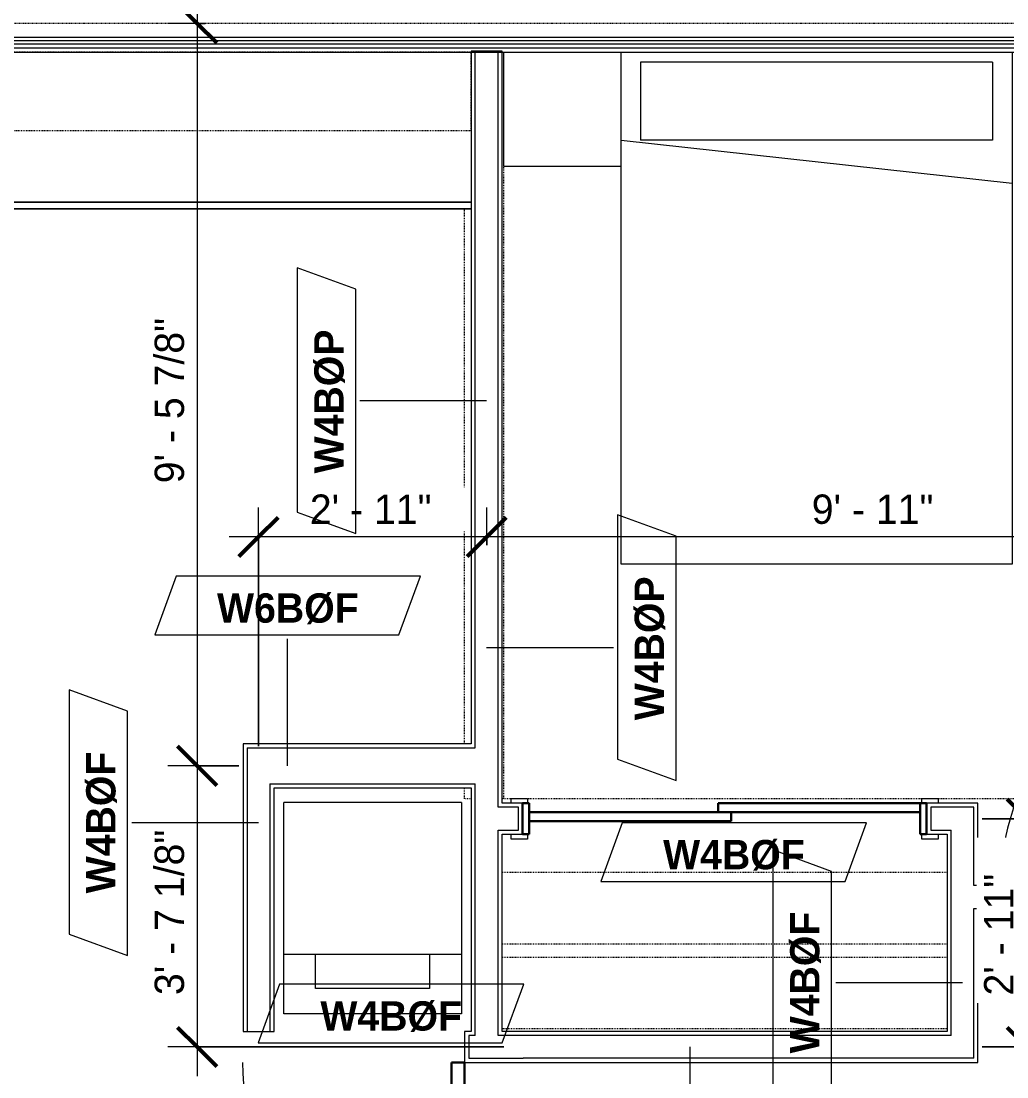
# Model space of a CAD drawing. Header units: inches. Extents: x -4010 to -1872, y 9846 to 12241.
# Drawn here: x -3750.1 to -3598.9, y 10388.6 to 10550.5 of the extents above; entities that cross this region are included whole.
import ezdxf

# ---------------------------------------------------------------- set-up
doc = ezdxf.new("R2010")
doc.units = ezdxf.units.IN
doc.header["$MEASUREMENT"] = 0
doc.linetypes.add('Dash', pattern=[0.25, 0.125, -0.125])
doc.linetypes.add('Dash 3_32_', pattern=[0.1875, 0.09375, -0.09375])
for name, color, linetype, lineweight in [('0-1', 7, 'Continuous', 5), ('A-ANNO-DIMS', 211, 'Continuous', 9), ('A-ANNO-DIMS-48', 211, 'Continuous', 9), ('A-DETL-1', 90, 'Dash 3_32_', 18), ('A-DOOR-3', 31, 'Continuous', 9), ('A-DOOR-4', 31, 'Continuous', 30), ('A-DOOR-FRAM-3', 31, 'Continuous', 30), ('A-WALL', 113, 'Continuous', 18), ('A-WALL-2', 250, 'Continuous', 18), ('A-WALL-3', 113, 'Continuous', 9), ('A-WALL-IDEN', 211, 'Continuous', 9), ('I-FURN', 30, 'Continuous', 9), ('I-FURN-HDLN', 30, 'Dash', 9), ('I-WALL-3', 7, 'Continuous', 9), ('P-SANR-FIXT', 6, 'Continuous', 9), ('Q-CASE', 31, 'Continuous', 9), ('Q-CASE-HDLN', 31, 'Dash', 9)]:
    doc.layers.add(name, color=color, linetype=linetype, lineweight=lineweight)
doc.styles.add('Century Gothic', font='ufonts.com_century-gothic.ttf', dxfattribs={"height": 4.5})
doc.styles.add('Century Gothic_B', font='GOTHICB.TTF', dxfattribs={"height": 4.5})
doc.dimstyles.new('OD_1__HACK_2', dxfattribs={"dimscale": 12, "dimtxt": 4.698757, "dimasz": 0.5, "dimexe": 0.375, "dimexo": 0.25, "dimgap": 0.0625, "dimtad": 1, "dimdec": 4, "dimrnd": 0.0625, "dimzin": 3, "dimdsep": 46, "dimlunit": 4, "dimtxsty": 'Century Gothic', "dimblk1": 'OBLIQUE', "dimblk2": 'OBLIQUE', "dimsah": 1, "dimcen": 0.09, "dimdle": 0.375, "dimazin": 0, "dimtfac": 1, "dimtdec": 4, "dimtix": 1, "dimtmove": 0, "dimatfit": 3, "dimfxl": 1, "dimtvp": 1, "dimtfill": 1, "dimfrac": 2, "dimtolj": 1, "dimtzin": 0, "dimarcsym": 2})

# ---------------------------------------------------------------- blocks, each defined once
blk = doc.blocks.new('CTR - 1st Phase - Common Walls_rvt-1-UNITS PLANS - 3RD FLOOR')
at = {"layer": 'A-WALL-2'}
for p, q in [((-3487.3, 10548), (-3852.47, 10548)), ((-3487.3, 10547.5), (-3852.47, 10547.5)), ((-3487.3, 10547), (-3852.47, 10547)), ((-3487.3, 10546.38), (-3852.47, 10546.38))]:
    blk.add_line(p, q, dxfattribs=at)
at = {"layer": 'I-WALL-3'}
blk.add_line((-3852.47, 10545.75), (-3523.42, 10545.75), dxfattribs=at)
blk = doc.blocks.new('OD_CW_Base Cabinet - OD_CW_Base Cabinet-3857770-UNITS PLANS - 3RD FLOOR')
at = {"layer": 'Q-CASE'}
for p, q in [((0.74, 1), (171.54, 1)), ((171.54, 1), (0.74, 1)), ((0.74, 0), (171.54, 0)), ((171.54, 0), (0.74, 0))]:
    blk.add_line(p, q, dxfattribs=at)
blk = doc.blocks.new('OD_CW_Upper Cabinet - OD_CW_Upper Cabinet-3856842-UNITS PLANS - 3RD FLOOR')
at = {"layer": 'Q-CASE-HDLN'}
for p, q in [((171.54, 24), (0.74, 24)), ((0.74, 24), (0.74, 12)), ((171.54, 12), (171.54, 24)), ((0.74, 12), (171.54, 12))]:
    blk.add_line(p, q, dxfattribs=at)
blk = doc.blocks.new('SLIDING - FLUSH - 5-0 x 6-8-3203586-UNITS PLANS - 3RD FLOOR')
at = {"layer": 'A-DOOR-3'}
for p, q in [((-32.75, 3.25), (-30.25, 3.25)), ((-32.75, 2.5), (-32.75, 3.25)), ((-30.25, 3.25), (-30.25, 2.5)), ((30.25, 3.25), (32.75, 3.25)), ((30.25, 2.5), (30.25, 3.25)), ((32.75, 3.25), (32.75, 2.5)), ((-30.25, 2.5), (-32.75, 2.5)), ((32.75, 2.5), (30.25, 2.5)), ((-32.75, -2.25), (-30.25, -2.25)), ((-32.75, -3), (-32.75, -2.25)), ((-30.25, -3), (-32.75, -3)), ((-30.25, -2.25), (-30.25, -3)), ((30.25, -2.25), (32.75, -2.25)), ((30.25, -3), (30.25, -2.25)), ((32.75, -3), (30.25, -3)), ((32.75, -2.25), (32.75, -3))]:
    blk.add_line(p, q, dxfattribs=at)
at = {"layer": 'A-DOOR-4'}
for p, q in [((-1, -0.88), (-1, 0.5)), ((-1, 0.5), (30, 0.5)), ((30, 0.5), (30, -0.88)), ((-30, -2.25), (-30, -0.88)), ((-30, -0.88), (1, -0.88)), ((30, -0.88), (-1, -0.88)), ((1, -0.88), (1, -2.25)), ((1, -2.25), (-30, -2.25))]:
    blk.add_line(p, q, dxfattribs=at)
at = {"layer": 'A-DOOR-FRAM-3'}
for p, q in [((-31, -2.25), (-31, 2.5)), ((-31, 2.5), (-30, 2.5)), ((-30, 2.5), (-30, -2.25)), ((30, 2.5), (31, 2.5)), ((30, -2.25), (30, 2.5)), ((31, 2.5), (31, -2.25)), ((-30, -2.25), (-31, -2.25)), ((31, -2.25), (30, -2.25))]:
    blk.add_line(p, q, dxfattribs=at)
blk = doc.blocks.new('SWING - SINGLE - FLUSH - 2-10 x 6-8 - PRIVACY-3199407-UNITS PLANS - 3RD FLOOR')
at = {"layer": 'A-DOOR-3'}
blk.add_arc((17, 2.37), 34.07, 93.3657, 180, dxfattribs=at)
at = {"layer": 'A-DOOR-4'}
for p, q in [((15, 2.37), (15, 36.38)), ((17, 36.38), (15, 36.38)), ((17, 2.37), (17, 36.38)), ((17, 2.37), (15, 2.37))]:
    blk.add_line(p, q, dxfattribs=at)
at = {"layer": 'A-DOOR-FRAM-3'}
for p, q in [((-17, 3.37), (-20, 3.37)), ((-20, 3.37), (-20, 2.37)), ((-17, 2.37), (-17, 3.37)), ((20, 3.37), (17, 3.37)), ((17, 3.37), (17, 2.37)), ((20, 2.37), (20, 3.37)), ((-20, 2.37), (-17, 2.37)), ((17, 2.37), (20, 2.37)), ((-17, -2.38), (-20, -2.38)), ((-20, -2.38), (-20, -3.38)), ((-17, -3.38), (-17, -2.38)), ((20, -2.38), (17, -2.38)), ((17, -2.38), (17, -3.38)), ((20, -3.38), (20, -2.38)), ((-20, -3.38), (-17, -3.38)), ((17, -3.38), (20, -3.38))]:
    blk.add_line(p, q, dxfattribs=at)
blk = doc.blocks.new('OD_CW_Closet - OD_CW_Closet-3786599-UNITS PLANS - 3RD FLOOR')
at = {"layer": 'Q-CASE-HDLN'}
for p, q in [((0.74, -24), (0.74, 0)), ((0.74, 0), (68.99, 0)), ((68.99, 0), (68.99, -24)), ((0.74, -11), (68.99, -11)), ((0.74, -13), (68.99, -13)), ((68.99, -24), (0.74, -24))]:
    blk.add_line(p, q, dxfattribs=at)
blk = doc.blocks.new('SWING - SINGLE - FLUSH - 34_ x 80_ - OFFSET PIVOT DOOR AT WASHER_DRYER-3630089-UNITS PLANS - 3RD FLOOR')
at = {"layer": 'A-DOOR-3'}
blk.add_arc((17, -2.37), 34.07, 180, 266.6343, dxfattribs=at)
at = {"layer": 'A-DOOR-4'}
for p, q in [((15, -2.37), (15, -36.38)), ((17, -2.37), (15, -2.37)), ((17, -2.37), (17, -36.38)), ((17, -36.38), (15, -36.38))]:
    blk.add_line(p, q, dxfattribs=at)
blk = doc.blocks.new('Bed-Standard - Queen 60_ x 79_-V81-UNITS PLANS - 3RD FLOOR')
at = {"layer": 'I-FURN'}
for p, q in [((-19.31, 41.3), (40.69, 41.3)), ((-19.31, -37.2), (-19.31, 41.3)), ((40.69, 41.3), (40.69, -37.2)), ((40.69, -23.7), (-19.31, -17.13)), ((-16.31, -23.7), (37.69, -23.7)), ((-16.31, -35.7), (-16.31, -23.7)), ((37.69, -35.7), (37.69, -23.7)), ((-16.31, -35.7), (37.69, -35.7))]:
    blk.add_line(p, q, dxfattribs=at)
at = {"layer": 'I-FURN-HDLN'}
for p, q in [((-55.31, 77.3), (-7.94, 77.3)), ((-5.44, 77.3), (55.06, 77.3)), ((57.56, 77.3), (58.94, 77.3)), ((58.69, 77.3), (58.69, -37.2)), ((63.69, 77.3), (64.69, 77.3)), ((64.69, 77.3), (64.69, 75.61)), ((64.69, 68.86), (64.69, -13.2)), ((-55.31, 17.36), (-55.31, 51.36))]:
    blk.add_line(p, q, dxfattribs=at)
blk = doc.blocks.new('Stacked Washer and Dryer - 26_x25_ - Private-1352637-UNITS PLANS - 3RD FLOOR')
at = {"layer": 'P-SANR-FIXT'}
for p, q in [((0, 13.625), (32.4375, 13.625)), ((0, 13.625), (0, -13.625)), ((23.34375, 13.625), (23.34375, -13.625)), ((32.4375, 13.625), (32.4375, -13.625)), ((23.34375, 8.75), (28.53125, 8.75)), ((28.53125, 8.75), (28.53125, -8.75)), ((28.53125, -8.75), (23.34375, -8.75)), ((32.4375, -13.625), (0, -13.625))]:
    blk.add_line(p, q, dxfattribs=at)
blk = doc.blocks.new('Table-Night Stand - 18_ x 18_ x 24_-V44-UNITS PLANS - 3RD FLOOR')
at = {"layer": 'I-FURN'}
for p, q in [((0.15, 0), (18.15, 0)), ((18.15, 0), (18.15, -17.5))]:
    blk.add_line(p, q, dxfattribs=at)
blk = doc.blocks.new('DIMBLOCK169-UNITS PLANS - 3RD FLOOR')
at = {"layer": 'A-ANNO-DIMS-48'}
for p, q in [((-3678.67, 10470.16), (-3678.67, 10475.91)), ((-3559.67, 10470.16), (-3559.67, 10475.91)), ((-3559.67, 10471.41), (-3678.67, 10471.41)), ((-3678.67, 10471.41), (-3678.67, 10470.16)), ((-3559.67, 10471.41), (-3559.67, 10470.16))]:
    blk.add_line(p, q, dxfattribs=at)
at = {"layer": 'A-ANNO-DIMS-48', "lineweight": 50}
for p, q in [((-3678.67, 10471.41), (-3675.67, 10474.41)), ((-3559.67, 10471.41), (-3556.67, 10474.41)), ((-3678.67, 10471.41), (-3681.67, 10468.41)), ((-3559.67, 10471.41), (-3562.67, 10468.41))]:
    blk.add_line(p, q, dxfattribs=at)
at = {"layer": 'A-ANNO-DIMS-48', "color": 0, "insert": (-3628.8, 10477.92), "char_height": 4.5, "width": 23.091, "attachment_point": 1, "line_spacing_factor": 0.984502, "style": 'Century Gothic', "bg_fill": 3, "box_fill_scale": 1.25, "bg_fill_color": 256, "bg_fill_true_color": 13158600, "bg_fill_transparency": 0}
blk.add_mtext('9\' - 11"', dxfattribs=at)
blk = doc.blocks.new('_Oblique')
at = {"color": 0, "linetype": 'ByBlock', "lineweight": -2}
blk.add_line((-0.5, -0.5), (0.5, 0.5), dxfattribs=at)
blk = doc.blocks.new('DIMBLOCK170-UNITS PLANS - 3RD FLOOR')
at = {"layer": 'A-ANNO-DIMS-48'}
for p, q in [((-3713.67, 10439.31), (-3713.67, 10475.91)), ((-3678.67, 10470.16), (-3678.67, 10475.91)), ((-3678.67, 10471.41), (-3718.17, 10471.41)), ((-3713.67, 10471.41), (-3713.67, 10439.31)), ((-3678.67, 10471.41), (-3678.67, 10470.16))]:
    blk.add_line(p, q, dxfattribs=at)
at = {"layer": 'A-ANNO-DIMS-48', "lineweight": 50}
for p, q in [((-3713.67, 10471.41), (-3710.67, 10474.41)), ((-3678.67, 10471.41), (-3675.67, 10474.41)), ((-3713.67, 10471.41), (-3716.67, 10468.41)), ((-3678.67, 10471.41), (-3681.67, 10468.41))]:
    blk.add_line(p, q, dxfattribs=at)
at = {"layer": 'A-ANNO-DIMS-48', "color": 0, "insert": (-3705.8, 10477.92), "char_height": 4.5, "width": 23.091, "attachment_point": 1, "line_spacing_factor": 0.984502, "style": 'Century Gothic', "bg_fill": 3, "box_fill_scale": 1.25, "bg_fill_color": 256, "bg_fill_true_color": 13158600, "bg_fill_transparency": 0}
blk.add_mtext('2\' - 11"', dxfattribs=at)
blk = doc.blocks.new('DIMBLOCK171-UNITS PLANS - 3RD FLOOR')
at = {"layer": 'A-ANNO-DIMS-48'}
for p, q in [((-3595.84, 10432.69), (-3595.84, 10388.69)), ((-3602.67, 10428.19), (-3591.34, 10428.19)), ((-3595.84, 10428.19), (-3602.67, 10428.19)), ((-3602.67, 10393.19), (-3591.34, 10393.19)), ((-3595.84, 10393.19), (-3602.67, 10393.19))]:
    blk.add_line(p, q, dxfattribs=at)
at = {"layer": 'A-ANNO-DIMS-48', "lineweight": 50}
for p, q in [((-3595.84, 10428.19), (-3598.84, 10431.19)), ((-3595.84, 10428.19), (-3592.84, 10425.19)), ((-3595.84, 10393.19), (-3598.84, 10396.19)), ((-3595.84, 10393.19), (-3592.84, 10390.19))]:
    blk.add_line(p, q, dxfattribs=at)
at = {"layer": 'A-ANNO-DIMS-48', "color": 0, "insert": (-3602.36, 10401.07), "char_height": 4.5, "width": 23.091, "attachment_point": 1, "rotation": 90, "line_spacing_factor": 0.984502, "style": 'Century Gothic', "bg_fill": 3, "box_fill_scale": 1.25, "bg_fill_color": 256, "bg_fill_true_color": 13158600, "bg_fill_transparency": 0}
blk.add_mtext('2\' - 11"', dxfattribs=at)
blk = doc.blocks.new('DIMBLOCK172-UNITS PLANS - 3RD FLOOR')
at = {"layer": 'A-ANNO-DIMS-48'}
for p, q in [((-3723.09, 10554.69), (-3723.09, 10436.31)), ((-3721.85, 10550.19), (-3727.59, 10550.19)), ((-3723.09, 10550.19), (-3721.85, 10550.19)), ((-3716.67, 10436.31), (-3727.59, 10436.31)), ((-3723.09, 10436.31), (-3716.67, 10436.31))]:
    blk.add_line(p, q, dxfattribs=at)
at = {"layer": 'A-ANNO-DIMS-48', "lineweight": 50}
for p, q in [((-3723.09, 10550.19), (-3726.09, 10553.19)), ((-3723.09, 10550.19), (-3720.09, 10547.19)), ((-3723.09, 10436.31), (-3726.09, 10439.31)), ((-3723.09, 10436.31), (-3720.09, 10433.31))]:
    blk.add_line(p, q, dxfattribs=at)
at = {"layer": 'A-ANNO-DIMS-48', "color": 0, "insert": (-3729.61, 10479.64), "char_height": 4.5, "width": 32.6676, "attachment_point": 1, "rotation": 90, "line_spacing_factor": 0.984502, "style": 'Century Gothic', "bg_fill": 3, "box_fill_scale": 1.25, "bg_fill_color": 256, "bg_fill_true_color": 13158600, "bg_fill_transparency": 0}
blk.add_mtext('9\' - 5 7/8"', dxfattribs=at)
blk = doc.blocks.new('DIMBLOCK173-UNITS PLANS - 3RD FLOOR')
at = {"layer": 'A-ANNO-DIMS-48', "lineweight": 50}
for p, q in [((-3723.09, 10436.31), (-3726.09, 10439.31)), ((-3723.09, 10436.31), (-3720.09, 10433.31)), ((-3723.09, 10393.19), (-3726.09, 10396.19)), ((-3723.09, 10393.19), (-3720.09, 10390.19))]:
    blk.add_line(p, q, dxfattribs=at)
at = {"layer": 'A-ANNO-DIMS-48'}
for p, q in [((-3716.67, 10436.31), (-3727.59, 10436.31)), ((-3723.09, 10436.31), (-3723.09, 10388.69)), ((-3723.09, 10436.31), (-3716.67, 10436.31)), ((-3676.05, 10393.19), (-3727.59, 10393.19)), ((-3723.09, 10393.19), (-3676.05, 10393.19))]:
    blk.add_line(p, q, dxfattribs=at)
at = {"layer": 'A-ANNO-DIMS-48', "color": 0, "insert": (-3729.61, 10401.14), "char_height": 4.5, "width": 32.6676, "attachment_point": 1, "rotation": 90, "line_spacing_factor": 0.984502, "style": 'Century Gothic', "bg_fill": 3, "box_fill_scale": 1.25, "bg_fill_color": 256, "bg_fill_true_color": 13158600, "bg_fill_transparency": 0}
blk.add_mtext('3\' - 7 1/8"', dxfattribs=at)
blk = doc.blocks.new('DIMBLOCK175-UNITS PLANS - 3RD FLOOR')
at = {"layer": 'A-ANNO-DIMS-48', "lineweight": 50}
for p, q in [((-3574.35, 10416.19), (-3577.35, 10419.19)), ((-3574.35, 10416.19), (-3571.35, 10413.19)), ((-3574.35, 10393.19), (-3577.35, 10396.19)), ((-3574.35, 10393.19), (-3571.35, 10390.19))]:
    blk.add_line(p, q, dxfattribs=at)
at = {"layer": 'A-ANNO-DIMS-48'}
for p, q in [((-3573.11, 10416.19), (-3578.85, 10416.19)), ((-3574.35, 10416.19), (-3574.35, 10388.69)), ((-3574.35, 10416.19), (-3573.11, 10416.19)), ((-3602.67, 10393.19), (-3569.85, 10393.19)), ((-3574.35, 10393.19), (-3602.67, 10393.19))]:
    blk.add_line(p, q, dxfattribs=at)
at = {"layer": 'A-ANNO-DIMS-48', "color": 0, "insert": (-3580.87, 10395.07), "char_height": 4.5, "width": 23.091, "attachment_point": 1, "rotation": 90, "line_spacing_factor": 0.984502, "style": 'Century Gothic', "bg_fill": 3, "box_fill_scale": 1.25, "bg_fill_color": 256, "bg_fill_true_color": 13158600, "bg_fill_transparency": 0}
blk.add_mtext('1\' - 11"', dxfattribs=at)
blk = doc.blocks.new('Wall Tag - Arch Wall-3956453-UNITS PLANS - 3RD FLOOR')
at = {"layer": 'A-WALL-IDEN'}
for p, q in [((-0.3561, 0.0937), (-0.4244, -0.0937)), ((0.4244, 0.0937), (-0.3561, 0.0937)), ((0.3561, -0.0937), (0.4244, 0.0937)), ((-0.4244, -0.0937), (0.3561, -0.0937))]:
    blk.add_line(p, q, dxfattribs=at)

msp = doc.modelspace()

# ---------------------------------------------------------------- linework, layer by layer
at = {"layer": 'A-DETL-1'}
msp.add_line((-3487.29874, 10550.1894), (-3841.29874, 10550.1894), dxfattribs=at)
at = {"layer": 'A-WALL'}
for p, q in [((-3680.42374, 10439.0644), (-3680.42374, 10545.9394)), ((-3676.92374, 10429.9394), (-3676.92374, 10545.9394)), ((-3715.42374, 10439.0644), (-3715.42374, 10395.5644)), ((-3715.42374, 10439.0644), (-3680.42374, 10439.0644)), ((-3711.92374, 10433.5644), (-3711.92374, 10395.5644)), ((-3711.92374, 10433.5644), (-3680.42374, 10433.5644)), ((-3680.42374, 10394.9394), (-3680.42374, 10433.5644)), ((-3673.79874, 10429.9394), (-3676.92374, 10429.9394)), ((-3673.79874, 10426.4394), (-3673.79874, 10429.9394)), ((-3610.54874, 10429.9394), (-3610.54874, 10426.4394)), ((-3603.92374, 10429.9394), (-3610.54874, 10429.9394)), ((-3603.92374, 10417.9394), (-3603.92374, 10429.9394)), ((-3676.92374, 10426.4394), (-3673.79874, 10426.4394)), ((-3676.92374, 10394.9394), (-3676.92374, 10426.4394)), ((-3610.54874, 10426.4394), (-3607.42374, 10426.4394)), ((-3607.42374, 10394.9394), (-3607.42374, 10426.4394)), ((-3600.29874, 10417.9394), (-3603.92374, 10417.9394)), ((-3600.29874, 10414.4394), (-3600.29874, 10417.9394)), ((-3603.92374, 10414.4394), (-3600.29874, 10414.4394)), ((-3603.92374, 10391.4394), (-3603.92374, 10414.4394)), ((-3680.42374, 10394.9394), (-3681.42374, 10394.9394)), ((-3681.42374, 10394.9394), (-3681.42374, 10391.4394)), ((-3673.05333, 10394.9394), (-3676.92374, 10394.9394)), ((-3607.42374, 10394.9394), (-3673.05333, 10394.9394)), ((-3681.42374, 10391.4394), (-3673.05333, 10391.4394)), ((-3603.92374, 10391.4394), (-3673.05333, 10391.4394))]:
    msp.add_line(p, q, dxfattribs=at)
at = {"layer": 'A-WALL-3'}
for p, q in [((-3681.04874, 10545.9394), (-3681.04874, 10439.6894)), ((-3676.29874, 10545.9394), (-3681.04874, 10545.9394)), ((-3676.29874, 10430.5644), (-3676.29874, 10545.9394)), ((-3716.04874, 10439.6894), (-3716.04874, 10395.5644)), ((-3681.04874, 10439.6894), (-3716.04874, 10439.6894)), ((-3711.29874, 10395.5644), (-3711.29874, 10432.9394)), ((-3711.29874, 10432.9394), (-3681.04874, 10432.9394)), ((-3681.04874, 10432.9394), (-3681.04874, 10395.5644)), ((-3673.17374, 10430.5644), (-3676.29874, 10430.5644)), ((-3673.17374, 10425.8144), (-3673.17374, 10430.5644)), ((-3603.29874, 10430.5644), (-3611.17374, 10430.5644)), ((-3611.17374, 10430.5644), (-3611.17374, 10425.8144)), ((-3603.29874, 10418.5644), (-3603.29874, 10430.5644)), ((-3676.29874, 10425.8144), (-3673.17374, 10425.8144)), ((-3676.29874, 10395.5644), (-3676.29874, 10425.8144)), ((-3611.17374, 10425.8144), (-3608.04874, 10425.8144)), ((-3608.04874, 10425.8144), (-3608.04874, 10395.5644)), ((-3599.67374, 10418.5644), (-3603.29874, 10418.5644)), ((-3599.67374, 10413.8144), (-3599.67374, 10418.5644)), ((-3603.29874, 10413.8144), (-3599.67374, 10413.8144)), ((-3603.29874, 10390.8144), (-3603.29874, 10413.8144)), ((-3716.04874, 10395.5644), (-3711.29874, 10395.5644)), ((-3681.04874, 10395.5644), (-3682.04874, 10395.5644)), ((-3682.04874, 10395.5644), (-3682.04874, 10390.8144)), ((-3673.05333, 10395.5644), (-3676.29874, 10395.5644)), ((-3608.04874, 10395.5644), (-3673.05333, 10395.5644)), ((-3682.04874, 10390.8144), (-3673.05333, 10390.8144)), ((-3673.05333, 10390.8144), (-3603.29874, 10390.8144))]:
    msp.add_line(p, q, dxfattribs=at)
at = {"layer": 'A-WALL-IDEN'}
for p, q in [((-3678.67374, 10492.30083), (-3698.12157, 10492.30083)), ((-3647.49006, 10393.1894), (-3647.49006, 10373.74156))]:
    msp.add_line(p, q, dxfattribs=at)

# ---------------------------------------------------------------- block references
at = {"layer": '0-1'}
msp.add_blockref('CTR - 1st Phase - Common Walls_rvt-1-UNITS PLANS - 3RD FLOOR', (0, 0), dxfattribs=at)
at = {"layer": 'A-DOOR-3'}
for name, p in [('SWING - SINGLE - FLUSH - 2-10 x 6-8 - PRIVACY-3199407-UNITS PLANS - 3RD FLOOR', (-3582.67374, 10416.1894)), ('SWING - SINGLE - FLUSH - 34_ x 80_ - OFFSET PIVOT DOOR AT WASHER_DRYER-3630089-UNITS PLANS - 3RD FLOOR', (-3699.04874, 10393.1894))]:
    msp.add_blockref(name, p, dxfattribs=at)
at = {"layer": 'A-DOOR-3', "rotation": 180}
msp.add_blockref('SLIDING - FLUSH - 5-0 x 6-8-3203586-UNITS PLANS - 3RD FLOOR', (-3642.17374, 10428.3144), dxfattribs=at)
at = {"layer": 'A-WALL-IDEN', "xscale": 47.99999999999997, "yscale": 47.99999999999997, "zscale": 47.99999999999997, "rotation": 89.99999999999991}
for p in [(-3738.2486, 10427.56957), (-3630.2486, 10403.02492)]:
    msp.add_blockref('Wall Tag - Arch Wall-3956453-UNITS PLANS - 3RD FLOOR', p, dxfattribs=at)
at = {"layer": 'A-WALL-IDEN', "xscale": 47.99999999999997, "yscale": 47.99999999999997, "zscale": 47.99999999999997}
msp.add_blockref('Wall Tag - Arch Wall-3956453-UNITS PLANS - 3RD FLOOR', (-3640.7794, 10423.06237), dxfattribs=at)
at = {"layer": 'I-FURN', "rotation": 180}
for name, p in [('Bed-Standard - Queen 60_ x 79_-V81-UNITS PLANS - 3RD FLOOR', (-3617.36021, 10508.5484)), ('Table-Night Stand - 18_ x 18_ x 24_-V44-UNITS PLANS - 3RD FLOOR', (-3657.90174, 10528.25331))]:
    msp.add_blockref(name, p, dxfattribs=at)
at = {"layer": 'P-SANR-FIXT', "rotation": 269.9999999999959}
msp.add_blockref('Stacked Washer and Dryer - 26_x25_ - Private-1352637-UNITS PLANS - 3RD FLOOR', (-3696.17374, 10430.6894), dxfattribs=at)
at = {"layer": 'Q-CASE'}
for name, p in [('OD_CW_Upper Cabinet - OD_CW_Upper Cabinet-3856842-UNITS PLANS - 3RD FLOOR', (-3852.58644, 10521.7519)), ('OD_CW_Base Cabinet - OD_CW_Base Cabinet-3857770-UNITS PLANS - 3RD FLOOR', (-3852.58644, 10521.7519)), ('OD_CW_Closet - OD_CW_Closet-3786599-UNITS PLANS - 3RD FLOOR', (-3677.03644, 10419.97807))]:
    msp.add_blockref(name, p, dxfattribs=at)

# ---------------------------------------------------------------- texts
at = {"layer": 'A-WALL-IDEN', "char_height": 4.5, "attachment_point": 1, "rotation": 90, "style": 'Century Gothic_B'}
for s, insert, width in [('W4BØP', (-3705.1199, 10481.15569), 26.8155), ('W4BØP', (-3655.97018, 10443.29284), 26.8155), ('W4BØF', (-3740.1199, 10416.74569), 26.058), ('W4BØF', (-3632.1199, 10392.20104), 26.058)]:
    msp.add_mtext(s, dxfattribs=dict(at, insert=insert, width=width))
at = {"layer": 'A-WALL-IDEN', "insert": (-3651.60328, 10424.93367), "char_height": 4.5, "width": 26.058, "attachment_point": 1, "style": 'Century Gothic_B'}
msp.add_mtext('W4BØF', dxfattribs=at)

# ---------------------------------------------------------------- next in the draw order: dimensions: what is measured, and where the dimension line sits
at = {"layer": 'A-ANNO-DIMS'}
for base, p1, p2, angle, override, picture, middle in [((-3678.67374, 10471.4059), (-3559.67374, 10467.16326), (-3678.67374, 10467.16326), 0, {"dimpost": '<>', "dimfxl": 119}, 'DIMBLOCK169-UNITS PLANS - 3RD FLOOR', (-3619.17374, 10474.51909)), ((-3595.84119, 10393.1894), (-3605.67374, 10428.1894), (-3605.67374, 10393.1894), 90, {"dimpost": '<>', "dimfxl": 35}, 'DIMBLOCK171-UNITS PLANS - 3RD FLOOR', (-3598.89778, 10410.6894))]:
    dim = msp.add_linear_dim(base=base, p1=p1, p2=p2, angle=angle, dimstyle='OD_1__HACK_2', override=override, dxfattribs=at)
    dim.commit()
    dim.dimension.update_dxf_attribs({"geometry": picture, "text_midpoint": middle})

# ---------------------------------------------------------------- next in the draw order: block references
at = {"layer": 'A-WALL-IDEN', "xscale": 47.99999999999997, "yscale": 47.99999999999997, "zscale": 47.99999999999997, "rotation": 89.99999999999991}
msp.add_blockref('Wall Tag - Arch Wall-3956453-UNITS PLANS - 3RD FLOOR', (-3654.09888, 10454.43798), dxfattribs=at)

# ---------------------------------------------------------------- next in the draw order: dimensions: what is measured, and where the dimension line sits
at = {"layer": 'A-ANNO-DIMS'}
dim = msp.add_linear_dim(base=(-3713.67374, 10471.4059), p1=(-3678.67374, 10467.16326), p2=(-3713.67374, 10436.3144), dimstyle='OD_1__HACK_2', override={"dimpost": '<>', "dimfxl": 46.654609}, dxfattribs=at)
dim.commit()
dim.dimension.update_dxf_attribs({"geometry": 'DIMBLOCK170-UNITS PLANS - 3RD FLOOR', "text_midpoint": (-3696.17374, 10474.4625)})
dim = msp.add_linear_dim(base=(-3574.3535, 10393.1894), p1=(-3570.11086, 10416.1894), p2=(-3605.67374, 10393.1894), angle=90, dimstyle='OD_1__HACK_2', override={"dimpost": '<>', "dimfxl": 42.352312}, dxfattribs=at)
dim.commit()
dim.dimension.update_dxf_attribs({"geometry": 'DIMBLOCK175-UNITS PLANS - 3RD FLOOR', "text_midpoint": (-3577.3535, 10404.6894)})

# ---------------------------------------------------------------- next in the draw order: linework, layer by layer
at = {"layer": 'A-WALL-IDEN'}
for p, q in [((-3678.67374, 10454.43798), (-3659.2259, 10454.43798)), ((-3605.67374, 10403.02492), (-3625.12157, 10403.02492))]:
    msp.add_line(p, q, dxfattribs=at)

# ---------------------------------------------------------------- next in the draw order: block references
at = {"layer": 'A-WALL-IDEN', "xscale": 47.99999999999997, "yscale": 47.99999999999997, "zscale": 47.99999999999997, "rotation": 89.99999999999991}
msp.add_blockref('Wall Tag - Arch Wall-3956453-UNITS PLANS - 3RD FLOOR', (-3703.2486, 10492.30083), dxfattribs=at)

# ---------------------------------------------------------------- next in the draw order: dimensions: what is measured, and where the dimension line sits
at = {"layer": 'A-ANNO-DIMS'}
dim = msp.add_linear_dim(base=(-3723.09064, 10436.3144), p1=(-3718.848, 10550.1894), p2=(-3713.67374, 10436.3144), angle=90, dimstyle='OD_1__HACK_2', override={"dimpost": '<>', "dimfxl": 113.992494}, dxfattribs=at)
dim.commit()
dim.dimension.update_dxf_attribs({"geometry": 'DIMBLOCK172-UNITS PLANS - 3RD FLOOR', "text_midpoint": (-3726.45315, 10493.2519)})

# ---------------------------------------------------------------- next in the draw order: block references
at = {"layer": 'A-WALL-IDEN', "xscale": 47.99999999999997, "yscale": 47.99999999999997, "zscale": 47.99999999999997}
msp.add_blockref('Wall Tag - Arch Wall-3956453-UNITS PLANS - 3RD FLOOR', (-3709.21753, 10460.88926), dxfattribs=at)

# ---------------------------------------------------------------- next in the draw order: texts
at = {"layer": 'A-WALL-IDEN', "insert": (-3720.04141, 10462.76056), "char_height": 4.5, "width": 26.058, "attachment_point": 1, "style": 'Century Gothic_B'}
msp.add_mtext('W6BØF', dxfattribs=at)

# ---------------------------------------------------------------- next in the draw order: dimensions: what is measured, and where the dimension line sits
at = {"layer": 'A-ANNO-DIMS'}
dim = msp.add_linear_dim(base=(-3723.09064, 10393.1894), p1=(-3713.67374, 10436.3144), p2=(-3673.05333, 10393.1894), angle=90, dimstyle='OD_1__HACK_2', override={"dimpost": '<>', "dimfxl": 59.243425}, dxfattribs=at)
dim.commit()
dim.dimension.update_dxf_attribs({"geometry": 'DIMBLOCK173-UNITS PLANS - 3RD FLOOR', "text_midpoint": (-3726.45315, 10414.7519)})

# ---------------------------------------------------------------- next in the draw order: linework, layer by layer
at = {"layer": 'A-WALL-IDEN'}
for p, q in [((-3709.21753, 10436.3144), (-3709.21753, 10455.76223)), ((-3713.67374, 10427.56957), (-3733.12157, 10427.56957))]:
    msp.add_line(p, q, dxfattribs=at)

# ---------------------------------------------------------------- next in the draw order: block references
at = {"layer": 'A-WALL-IDEN', "xscale": 47.99999999999997, "yscale": 47.99999999999997, "zscale": 47.99999999999997}
msp.add_blockref('Wall Tag - Arch Wall-3956453-UNITS PLANS - 3RD FLOOR', (-3693.36353, 10398.31642), dxfattribs=at)

# ---------------------------------------------------------------- next in the draw order: texts
at = {"layer": 'A-WALL-IDEN', "insert": (-3704.18741, 10400.18772), "char_height": 4.5, "width": 26.058, "attachment_point": 1, "style": 'Century Gothic_B'}
msp.add_mtext('W4BØF', dxfattribs=at)

doc.saveas('drawing.dxf')
